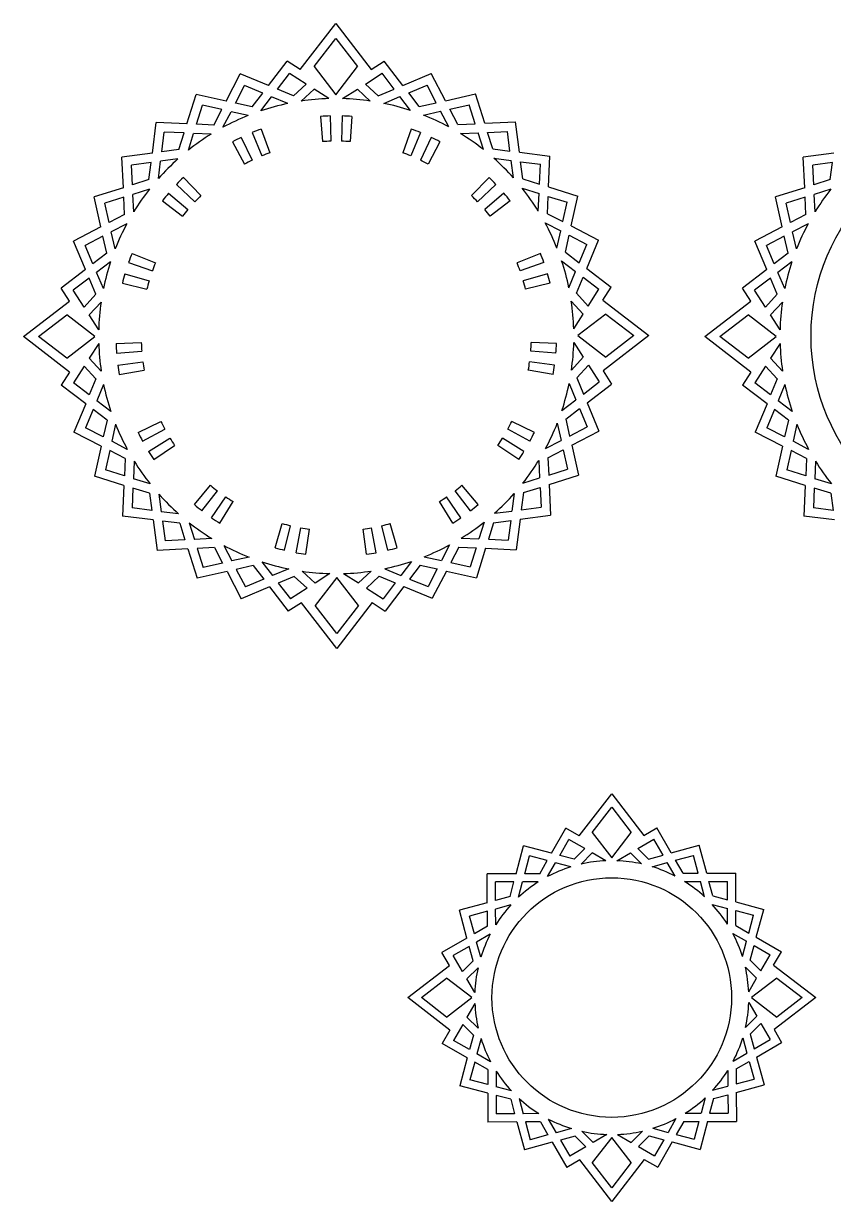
# Model space of a CAD drawing. Extents: x -1001 to -400, y -393 to -130.
# Drawn here: x -1001 to -824.6, y -389.9 to -133.2 of the extents above; entities that cross this region are included whole.
import ezdxf

# ---------------------------------------------------------------- set-up
doc = ezdxf.new("R2010")
doc.units = 0
doc.layers.get('0').update_dxf_attribs({"linetype": 'CONTINUOUS'})

msp = doc.modelspace()

# ---------------------------------------------------------------- linework, layer by layer
for p, q in [((-940.75151, -143.211841), (-933.02988, -133.187622)), ((-933.02988, -133.187622), (-925.330423, -143.183055)), ((-937.742413, -142.582823), (-933.02988, -136.465013)), ((-933.02988, -136.465013), (-928.317346, -142.582823)), ((-947.667542, -146.717792), (-943.611859, -141.390041)), ((-940.75151, -143.211841), (-943.611859, -141.390041)), ((-937.742413, -142.582823), (-933.02988, -148.700633)), ((-933.02988, -148.700633), (-928.317346, -142.582823)), ((-925.330423, -143.183055), (-922.474636, -141.348247)), ((-918.397917, -146.659917), (-922.474636, -141.348247)), ((-956.922833, -150.107182), (-953.853919, -144.15611)), ((-947.667542, -146.717792), (-953.853919, -144.15611)), ((-945.756412, -147.509161), (-943.134708, -144.065157)), ((-939.483971, -146.390368), (-943.134708, -144.065157)), ((-926.582719, -146.364858), (-922.941205, -144.025229)), ((-920.305902, -147.458838), (-922.941205, -144.025229)), ((-918.397917, -146.659917), (-912.221717, -144.073791)), ((-909.129295, -150.01268), (-912.221717, -144.073791)), ((-965.448954, -155.052245), (-963.460057, -148.658671)), ((-956.922833, -150.107182), (-963.460057, -148.658671)), ((-954.903318, -150.554664), (-952.919488, -146.707729)), ((-948.920445, -148.36367), (-952.919488, -146.707729)), ((-951.211095, -151.372784), (-948.920445, -148.36367)), ((-942.262347, -148.955999), (-945.756412, -147.509161)), ((-942.262347, -148.955999), (-939.483971, -146.390368)), ((-940.548972, -150.096113), (-937.739295, -147.501578)), ((-934.513618, -149.556061), (-937.739295, -147.501578)), ((-931.540515, -149.550182), (-928.322987, -147.482959)), ((-925.503072, -150.066363), (-928.322987, -147.482959)), ((-923.79422, -148.919482), (-926.582719, -146.364858)), ((-923.79422, -148.919482), (-920.305902, -147.458838)), ((-917.138515, -148.300828), (-913.146051, -146.629085)), ((-914.835985, -151.300859), (-917.138515, -148.300828)), ((-911.147025, -150.468145), (-913.146051, -146.629085)), ((-909.129295, -150.01268), (-902.597849, -148.538329)), ((-900.583685, -154.923987), (-902.597849, -148.538329)), ((-963.382416, -155.142243), (-962.096738, -151.009263)), ((-957.870898, -151.94562), (-962.096738, -151.009263)), ((-951.211095, -151.372784), (-954.903318, -150.554664)), ((-949.325771, -152.198053), (-947.009316, -149.155039)), ((-943.475887, -150.618177), (-947.009316, -149.155039)), ((-922.574116, -150.576847), (-919.0465, -149.099748)), ((-916.71803, -152.133577), (-919.0465, -149.099748)), ((-914.835985, -151.300859), (-911.147025, -150.468145)), ((-908.173967, -151.847354), (-903.951862, -150.894293)), ((-902.649851, -155.022157), (-903.951862, -150.894293)), ((-959.604221, -155.306785), (-957.870898, -151.94562)), ((-957.604233, -155.792134), (-955.851383, -152.393102)), ((-952.117564, -153.220438), (-955.851383, -152.393102)), ((-936.334463, -153.427978), (-935.943764, -158.914083)), ((-934.222515, -153.324265), (-934.073811, -158.822255)), ((-931.626953, -153.324265), (-931.775657, -158.822255)), ((-929.515005, -153.427978), (-929.905703, -158.914083)), ((-913.922216, -153.144914), (-910.191697, -152.302819)), ((-908.42542, -155.694892), (-910.191697, -152.302819)), ((-906.427367, -155.201638), (-908.173967, -151.847354)), ((-972.986843, -161.402726), (-972.138394, -154.760916)), ((-965.448954, -155.052245), (-972.138394, -154.760916)), ((-959.604221, -155.306785), (-963.382416, -155.142243)), ((-949.28383, -156.180451), (-947.40935, -161.351169)), ((-916.565638, -156.180451), (-918.440118, -161.351169)), ((-906.427367, -155.201638), (-902.649851, -155.022157)), ((-900.583685, -154.923987), (-893.895448, -154.606207)), ((-893.020741, -161.244609), (-893.895448, -154.606207)), ((-970.936072, -161.132506), (-970.387611, -156.83906)), ((-966.063375, -157.027382), (-970.387611, -156.83906)), ((-967.186704, -160.638472), (-966.063375, -157.027382)), ((-965.13282, -160.769153), (-963.996836, -157.117381)), ((-960.176077, -157.283777), (-963.996836, -157.117381)), ((-955.513714, -158.954174), (-952.925393, -163.80707)), ((-953.626537, -158.000421), (-951.254456, -162.962601)), ((-951.255374, -156.944711), (-949.154988, -162.027858)), ((-914.594094, -156.944711), (-916.69448, -162.027858)), ((-912.22293, -158.000421), (-914.595012, -162.962601)), ((-910.335753, -158.954174), (-912.924074, -163.80707)), ((-905.847697, -157.176353), (-902.027625, -156.994849)), ((-900.877209, -160.642099), (-902.027625, -156.994849)), ((-899.961458, -156.896679), (-895.638, -156.691258)), ((-898.823859, -160.503297), (-899.961458, -156.896679)), ((-895.072565, -160.982501), (-895.638, -156.691258)), ((-972.986843, -161.402726), (-979.625244, -162.277432)), ((-967.186704, -160.638472), (-970.936072, -161.132506)), ((-898.823859, -160.503297), (-895.072565, -160.982501)), ((-893.020741, -161.244609), (-886.378932, -162.093057)), ((-824.548292, -161.402726), (-831.186693, -162.277432)), ((-979.307465, -168.965669), (-979.625244, -162.277432)), ((-973.24895, -163.454549), (-977.540194, -164.019984)), ((-977.334773, -168.343442), (-977.540194, -164.019984)), ((-973.728154, -167.205843), (-973.24895, -163.454549)), ((-971.682782, -166.977885), (-971.198179, -163.18433)), ((-967.406571, -162.68473), (-971.198179, -163.18433)), ((-898.595901, -162.54867), (-894.802346, -163.033272)), ((-894.302746, -166.824881), (-894.802346, -163.033272)), ((-892.256488, -167.044748), (-892.750522, -163.29538)), ((-892.750522, -163.29538), (-888.457075, -163.84384)), ((-888.645398, -168.168077), (-888.457075, -163.84384)), ((-886.670261, -168.782498), (-886.378932, -162.093057)), ((-830.868914, -168.965669), (-831.186693, -162.277432)), ((-824.810399, -163.454549), (-829.101643, -164.019984)), ((-828.896222, -168.343442), (-829.101643, -164.019984)), ((-825.289603, -167.205843), (-824.810399, -163.454549)), ((-966.224018, -166.735665), (-962.408475, -170.696932)), ((-899.62545, -166.735665), (-903.440993, -170.696932)), ((-979.307465, -168.965669), (-985.693123, -170.979833)), ((-973.728154, -167.205843), (-977.334773, -168.343442)), ((-973.589352, -169.259193), (-977.236603, -170.409609)), ((-967.71426, -168.235751), (-963.72796, -172.025133)), ((-898.135207, -168.235751), (-902.121507, -172.025133)), ((-892.387169, -169.098631), (-888.735397, -170.234615)), ((-892.256488, -167.044748), (-888.645398, -168.168077)), ((-886.670261, -168.782498), (-880.276687, -170.771395)), ((-830.868914, -168.965669), (-837.254572, -170.979833)), ((-825.289603, -167.205843), (-828.896222, -168.343442)), ((-825.150801, -169.259193), (-828.798052, -170.409609)), ((-984.218771, -177.511279), (-985.693123, -170.979833)), ((-979.209295, -171.031835), (-983.337158, -172.333846)), ((-979.029813, -174.809351), (-979.209295, -171.031835)), ((-977.055099, -174.229681), (-977.236603, -170.409609)), ((-970.787126, -171.80351), (-966.448727, -175.184086)), ((-969.45103, -170.164629), (-965.265725, -173.732994)), ((-896.398437, -170.164629), (-900.583742, -173.732994)), ((-895.062342, -171.80351), (-899.400741, -175.184086)), ((-888.901793, -174.055375), (-888.735397, -170.234615)), ((-886.924801, -174.627231), (-886.760259, -170.849036)), ((-886.760259, -170.849036), (-882.627279, -172.134713)), ((-881.725198, -177.308619), (-880.276687, -170.771395)), ((-835.78022, -177.511279), (-837.254572, -170.979833)), ((-830.770744, -171.031835), (-834.898607, -172.333846)), ((-830.591262, -174.809351), (-830.770744, -171.031835)), ((-828.616548, -174.229681), (-828.798052, -170.409609)), ((-982.384097, -176.555951), (-983.337158, -172.333846)), ((-883.563636, -176.360553), (-882.627279, -172.134713)), ((-833.945546, -176.555951), (-834.898607, -172.333846)), ((-979.029813, -174.809351), (-982.384097, -176.555951)), ((-978.53656, -176.807404), (-981.928632, -178.573681)), ((-887.41015, -176.627219), (-884.011118, -178.380068)), ((-886.924801, -174.627231), (-883.563636, -176.360553)), ((-830.591262, -174.809351), (-833.945546, -176.555951)), ((-830.098008, -176.807404), (-833.490081, -178.573681)), ((-984.218771, -177.511279), (-990.157661, -180.603702)), ((-983.763307, -179.529009), (-987.602367, -181.528035)), ((-982.930593, -183.217969), (-983.763307, -179.529009)), ((-981.086538, -182.3042), (-981.928632, -178.573681)), ((-884.838454, -182.113888), (-884.011118, -178.380068)), ((-882.990799, -183.020357), (-882.17268, -179.328134)), ((-882.17268, -179.328134), (-878.325745, -181.311963)), ((-881.725198, -177.308619), (-875.774126, -180.377532)), ((-835.78022, -177.511279), (-841.719109, -180.603702)), ((-835.324755, -179.529009), (-839.163815, -181.528035)), ((-834.492042, -183.217969), (-835.324755, -179.529009)), ((-832.647986, -182.3042), (-833.490081, -178.573681)), ((-987.571534, -186.779901), (-990.157661, -180.603702)), ((-985.930624, -185.520499), (-987.602367, -181.528035)), ((-879.981686, -185.311006), (-878.325745, -181.311963)), ((-878.335808, -186.56391), (-875.774126, -180.377532)), ((-839.132983, -186.779901), (-841.719109, -180.603702)), ((-837.492073, -185.520499), (-839.163815, -181.528035)), ((-982.930593, -183.217969), (-985.930624, -185.520499)), ((-977.406457, -183.268529), (-972.309593, -185.335405)), ((-888.44301, -183.268529), (-893.539874, -185.335405)), ((-882.990799, -183.020357), (-879.981686, -185.311006)), ((-834.492042, -183.217969), (-837.492073, -185.520499)), ((-987.571534, -186.779901), (-992.883205, -190.85662)), ((-982.097875, -185.100014), (-985.131704, -187.428484)), ((-978.157722, -185.245061), (-972.974775, -187.08546)), ((-887.691746, -185.245061), (-892.874692, -187.08546)), ((-883.816068, -184.90568), (-880.773055, -187.222136)), ((-882.236193, -190.755565), (-880.773055, -187.222136)), ((-878.335808, -186.56391), (-873.008057, -190.619592)), ((-839.132983, -186.779901), (-844.444654, -190.85662)), ((-833.659324, -185.100014), (-836.693152, -187.428484)), ((-986.772614, -188.687887), (-990.206223, -191.323189)), ((-985.31197, -192.176204), (-986.772614, -188.687887)), ((-983.654604, -190.9561), (-985.131704, -187.428484)), ((-979.513786, -189.754218), (-974.175457, -191.077942)), ((-978.959794, -187.713588), (-973.684944, -189.271134)), ((-886.889673, -187.713588), (-892.164524, -189.271134)), ((-886.335682, -189.754218), (-891.674011, -191.077942)), ((-880.574015, -191.969104), (-879.127177, -188.475039)), ((-879.127177, -188.475039), (-875.683173, -191.096743)), ((-838.334063, -188.687887), (-841.767672, -191.323189)), ((-836.873419, -192.176204), (-838.334063, -188.687887)), ((-835.216053, -190.9561), (-836.693152, -187.428484)), ((-991.048396, -193.712407), (-992.883205, -190.85662)), ((-987.866593, -194.964703), (-990.206223, -191.323189)), ((-985.31197, -192.176204), (-987.866593, -194.964703)), ((-880.574015, -191.969104), (-878.008384, -194.747481)), ((-878.008384, -194.747481), (-875.683173, -191.096743)), ((-874.829857, -193.479941), (-873.008057, -190.619592)), ((-842.609845, -193.712407), (-844.444654, -190.85662)), ((-839.428042, -194.964703), (-841.767672, -191.323189)), ((-836.873419, -192.176204), (-839.428042, -194.964703)), ((-1001.04383, -201.411864), (-991.048396, -193.712407)), ((-984.165089, -193.885056), (-986.748492, -196.704971)), ((-881.714129, -193.682479), (-879.119594, -196.492156)), ((-874.829857, -193.479941), (-864.805638, -201.201572)), ((-852.605279, -201.411864), (-842.609845, -193.712407)), ((-835.726538, -193.885056), (-838.309941, -196.704971)), ((-997.766439, -201.411864), (-991.648629, -196.69933)), ((-985.530819, -201.411864), (-991.648629, -196.69933)), ((-984.681269, -199.922499), (-986.748492, -196.704971)), ((-881.174077, -199.717833), (-879.119594, -196.492156)), ((-874.200838, -196.489038), (-880.318648, -201.201572)), ((-874.200838, -196.489038), (-868.083028, -201.201572)), ((-849.327888, -201.411864), (-843.210078, -196.69933)), ((-837.092268, -201.411864), (-843.210078, -196.69933)), ((-836.242718, -199.922499), (-838.309941, -196.704971)), ((-991.019611, -209.133495), (-1001.04383, -201.411864)), ((-991.648629, -206.124397), (-997.766439, -201.411864)), ((-991.648629, -206.124397), (-985.530819, -201.411864)), ((-980.897603, -202.920359), (-975.400712, -202.735463)), ((-884.951865, -202.920359), (-890.448756, -202.735463)), ((-881.168198, -202.690937), (-879.100975, -205.908465)), ((-880.318648, -201.201572), (-874.200838, -205.914105)), ((-864.805638, -201.201572), (-874.801071, -208.901029)), ((-868.083028, -201.201572), (-874.200838, -205.914105)), ((-842.58106, -209.133495), (-852.605279, -201.411864)), ((-843.210078, -206.124397), (-849.327888, -201.411864)), ((-843.210078, -206.124397), (-837.092268, -201.411864)), ((-984.675391, -202.895602), (-986.729874, -206.121279)), ((-980.779989, -205.031578), (-975.296574, -204.604771)), ((-885.069479, -205.031578), (-890.552894, -204.604771)), ((-836.236839, -202.895602), (-838.291322, -206.121279)), ((-987.841084, -207.865955), (-990.166294, -211.516692)), ((-985.275453, -210.644331), (-987.841084, -207.865955)), ((-984.135338, -208.930957), (-986.729874, -206.121279)), ((-980.508678, -207.612921), (-975.056351, -206.890336)), ((-885.340789, -207.612921), (-890.793116, -206.890336)), ((-881.684379, -208.728379), (-879.100975, -205.908465)), ((-880.537498, -210.437232), (-877.982874, -207.648732)), ((-877.982874, -207.648732), (-875.643245, -211.290247)), ((-839.402533, -207.865955), (-841.727743, -211.516692)), ((-836.836901, -210.644331), (-839.402533, -207.865955)), ((-835.696787, -208.930957), (-838.291322, -206.121279)), ((-991.019611, -209.133495), (-992.84141, -211.993843)), ((-980.184775, -209.702459), (-974.769562, -208.740447)), ((-885.664692, -209.702459), (-891.079905, -208.740447)), ((-880.537498, -210.437232), (-879.076854, -213.925549)), ((-874.801071, -208.901029), (-872.966263, -211.756815)), ((-842.58106, -209.133495), (-844.402859, -211.993843)), ((-987.513659, -216.049526), (-992.84141, -211.993843)), ((-986.72229, -214.138396), (-990.166294, -211.516692)), ((-985.275453, -210.644331), (-986.72229, -214.138396)), ((-983.613275, -211.857871), (-985.076413, -215.3913)), ((-882.194863, -211.657335), (-880.717764, -215.184951)), ((-879.076854, -213.925549), (-875.643245, -211.290247)), ((-878.277933, -215.833534), (-872.966263, -211.756815)), ((-839.075108, -216.049526), (-844.402859, -211.993843)), ((-838.283739, -214.138396), (-841.727743, -211.516692)), ((-836.836901, -210.644331), (-838.283739, -214.138396)), ((-835.174724, -211.857871), (-836.637862, -215.3913)), ((-982.033399, -217.707755), (-985.076413, -215.3913)), ((-883.751593, -217.513422), (-880.717764, -215.184951)), ((-833.594848, -217.707755), (-836.637862, -215.3913)), ((-987.513659, -216.049526), (-990.075342, -222.235903)), ((-985.867782, -217.302429), (-987.523723, -221.301473)), ((-982.858668, -219.593079), (-985.867782, -217.302429)), ((-882.918875, -219.395467), (-879.918844, -217.092937)), ((-879.918844, -217.092937), (-878.247101, -221.085401)), ((-878.277933, -215.833534), (-875.691807, -222.009734)), ((-839.075108, -216.049526), (-841.636791, -222.235903)), ((-837.42923, -217.302429), (-839.085172, -221.301473)), ((-834.420117, -219.593079), (-837.42923, -217.302429)), ((-982.858668, -219.593079), (-983.676787, -223.285302)), ((-981.011014, -220.499548), (-981.838349, -224.233368)), ((-976.093803, -222.293176), (-971.147347, -219.888478)), ((-889.755664, -222.293176), (-894.70212, -219.888478)), ((-884.76293, -220.309236), (-883.920835, -224.039755)), ((-882.918875, -219.395467), (-882.086161, -223.084427)), ((-834.420117, -219.593079), (-835.238236, -223.285302)), ((-832.572462, -220.499548), (-833.399798, -224.233368)), ((-984.124269, -225.304817), (-990.075342, -222.235903)), ((-983.676787, -223.285302), (-987.523723, -221.301473)), ((-975.127647, -224.174033), (-970.291897, -221.55382)), ((-890.72182, -224.174033), (-895.557571, -221.55382)), ((-882.086161, -223.084427), (-878.247101, -221.085401)), ((-881.630696, -225.102157), (-875.691807, -222.009734)), ((-835.685718, -225.304817), (-841.636791, -222.235903)), ((-835.238236, -223.285302), (-839.085172, -221.301473)), ((-984.124269, -225.304817), (-985.572781, -231.842041)), ((-978.439318, -225.986217), (-981.838349, -224.233368)), ((-973.829866, -226.421855), (-969.14282, -223.544079)), ((-972.684075, -228.199), (-968.128317, -225.117592)), ((-893.165393, -228.199), (-897.721151, -225.117592)), ((-892.019601, -226.421855), (-896.706648, -223.544079)), ((-887.312908, -225.806032), (-883.920835, -224.039755)), ((-881.630696, -225.102157), (-880.156345, -231.633602)), ((-835.685718, -225.304817), (-837.134229, -231.842041)), ((-830.000767, -225.986217), (-833.399798, -224.233368)), ((-982.285832, -226.252882), (-983.222189, -230.478722)), ((-978.924666, -227.986205), (-982.285832, -226.252882)), ((-978.924666, -227.986205), (-979.089208, -231.7644)), ((-888.794369, -228.383754), (-888.612865, -232.203827)), ((-886.819654, -227.804084), (-883.46537, -226.057485)), ((-886.819654, -227.804084), (-886.640173, -231.5816)), ((-883.46537, -226.057485), (-882.512309, -230.279589)), ((-833.84728, -226.252882), (-834.783638, -230.478722)), ((-830.486115, -227.986205), (-833.84728, -226.252882)), ((-830.486115, -227.986205), (-830.650657, -231.7644)), ((-979.089208, -231.7644), (-983.222189, -230.478722)), ((-976.947675, -228.558061), (-977.114071, -232.37882)), ((-886.640173, -231.5816), (-882.512309, -230.279589)), ((-830.650657, -231.7644), (-834.783638, -230.478722)), ((-828.509124, -228.558061), (-828.67552, -232.37882)), ((-979.179207, -233.830938), (-985.572781, -231.842041)), ((-973.462299, -233.514805), (-977.114071, -232.37882)), ((-892.260115, -233.354243), (-888.612865, -232.203827)), ((-886.542002, -233.647767), (-880.156345, -231.633602)), ((-830.740656, -233.830938), (-837.134229, -231.842041)), ((-825.023748, -233.514805), (-828.67552, -232.37882)), ((-979.179207, -233.830938), (-979.470535, -240.520378)), ((-977.20407, -234.445359), (-977.392392, -238.769595)), ((-973.592979, -235.568688), (-977.20407, -234.445359)), ((-973.592979, -235.568688), (-973.098945, -239.318056)), ((-971.546722, -235.788555), (-971.047121, -239.580163)), ((-963.82568, -238.037244), (-960.284946, -233.828538)), ((-962.178039, -239.362521), (-958.826097, -235.00196)), ((-903.671429, -239.362521), (-907.02337, -235.00196)), ((-902.023788, -238.037244), (-905.564521, -233.828538)), ((-894.166686, -235.635551), (-894.651288, -239.429106)), ((-892.121313, -235.407593), (-892.600517, -239.158886)), ((-892.121313, -235.407593), (-888.514695, -234.269993)), ((-888.514695, -234.269993), (-888.309274, -238.593452)), ((-886.542002, -233.647767), (-886.224223, -240.336003)), ((-830.740656, -233.830938), (-831.031984, -240.520378)), ((-828.765518, -234.445359), (-828.953841, -238.769595)), ((-825.154428, -235.568688), (-828.765518, -234.445359)), ((-825.154428, -235.568688), (-824.660394, -239.318056)), ((-960.078185, -240.888154), (-956.966852, -236.352781)), ((-958.308623, -242.04562), (-955.400052, -237.377621)), ((-907.540845, -242.04562), (-910.449416, -237.377621)), ((-905.771283, -240.888154), (-908.882615, -236.352781)), ((-892.600517, -239.158886), (-888.309274, -238.593452)), ((-972.828726, -241.368827), (-979.470535, -240.520378)), ((-973.098945, -239.318056), (-977.392392, -238.769595)), ((-967.253567, -240.064766), (-971.047121, -239.580163)), ((-898.442896, -239.928706), (-894.651288, -239.429106)), ((-892.862625, -241.21071), (-893.711073, -247.852519)), ((-892.862625, -241.21071), (-886.224223, -240.336003)), ((-824.390175, -241.368827), (-831.031984, -240.520378)), ((-824.660394, -239.318056), (-828.953841, -238.769595)), ((-972.828726, -241.368827), (-971.954019, -248.007228)), ((-967.025609, -242.110138), (-970.776902, -241.630934)), ((-970.776902, -241.630934), (-970.211468, -245.922178)), ((-967.025609, -242.110138), (-965.888009, -245.716757)), ((-964.972259, -241.971336), (-963.821843, -245.618587)), ((-946.214502, -247.43027), (-944.691716, -242.14528)), ((-944.170268, -247.970815), (-942.881717, -242.623887)), ((-941.631425, -248.510463), (-940.633784, -243.1017)), ((-939.544066, -248.848115), (-938.7856, -243.400663)), ((-926.305402, -248.848115), (-927.063867, -243.400663)), ((-924.218042, -248.510463), (-925.215684, -243.1017)), ((-921.6792, -247.970815), (-922.96775, -242.623887)), ((-919.634966, -247.43027), (-921.157752, -242.14528)), ((-900.716647, -241.844283), (-901.852631, -245.496055)), ((-898.662764, -241.974964), (-899.786093, -245.586054)), ((-898.662764, -241.974964), (-894.913396, -241.480929)), ((-894.913396, -241.480929), (-895.461856, -245.774376)), ((-965.888009, -245.716757), (-970.211468, -245.922178)), ((-960.00177, -245.437083), (-963.821843, -245.618587)), ((-905.673391, -245.329659), (-901.852631, -245.496055)), ((-899.786093, -245.586054), (-895.461856, -245.774376)), ((-965.265782, -247.689449), (-971.954019, -248.007228)), ((-965.265782, -247.689449), (-963.251618, -254.075107)), ((-959.4221, -247.411797), (-963.199616, -247.591279)), ((-963.199616, -247.591279), (-961.897605, -251.719142)), ((-959.4221, -247.411797), (-957.675501, -250.766081)), ((-957.424048, -246.918544), (-955.657771, -250.310617)), ((-908.245235, -246.821302), (-909.998084, -250.220334)), ((-906.245247, -247.30665), (-907.978569, -250.667816)), ((-906.245247, -247.30665), (-902.467052, -247.471192)), ((-902.467052, -247.471192), (-903.752729, -251.604173)), ((-900.400514, -247.561191), (-902.389411, -253.954765)), ((-900.400514, -247.561191), (-893.711073, -247.852519)), ((-957.675501, -250.766081), (-961.897605, -251.719142)), ((-951.927252, -249.468522), (-955.657771, -250.310617)), ((-951.013483, -251.312577), (-954.702443, -252.145291)), ((-951.013483, -251.312577), (-948.710952, -254.312608)), ((-949.131438, -250.479859), (-946.802967, -253.513688)), ((-916.523696, -250.415383), (-918.840152, -253.458397)), ((-914.638373, -251.240652), (-916.929022, -254.249766)), ((-914.638373, -251.240652), (-910.946149, -252.058771)), ((-913.731904, -249.392998), (-909.998084, -250.220334)), ((-907.978569, -250.667816), (-903.752729, -251.604173)), ((-956.720172, -252.600755), (-963.251618, -254.075107)), ((-956.720172, -252.600755), (-953.62775, -258.539645)), ((-954.702443, -252.145291), (-952.703417, -255.984351)), ((-943.275351, -252.036588), (-946.802967, -253.513688)), ((-942.055248, -253.693954), (-945.543565, -255.154598)), ((-942.055248, -253.693954), (-939.266748, -256.248577)), ((-940.346395, -252.547073), (-937.526481, -255.130476)), ((-932.819588, -253.912803), (-937.532121, -260.030613)), ((-934.308953, -253.063253), (-937.526481, -255.130476)), ((-928.107054, -260.030613), (-932.819588, -253.912803)), ((-931.335849, -253.057375), (-928.110172, -255.111858)), ((-925.300495, -252.517322), (-928.110172, -255.111858)), ((-923.58712, -253.657437), (-926.365497, -256.223068)), ((-923.58712, -253.657437), (-920.093055, -255.104275)), ((-922.373581, -251.995259), (-918.840152, -253.458397)), ((-910.946149, -252.058771), (-912.929979, -255.905707)), ((-908.926635, -252.506253), (-911.995548, -258.457326)), ((-908.926635, -252.506253), (-902.389411, -253.954765)), ((-947.45155, -255.953518), (-953.62775, -258.539645)), ((-948.710952, -254.312608), (-952.703417, -255.984351)), ((-947.45155, -255.953518), (-943.374831, -261.265189)), ((-945.543565, -255.154598), (-942.908263, -258.588207)), ((-939.266748, -256.248577), (-942.908263, -258.588207)), ((-926.365497, -256.223068), (-922.714759, -258.548278)), ((-920.093055, -255.104275), (-922.714759, -258.548278)), ((-918.181926, -255.895643), (-922.237608, -261.223395)), ((-918.181926, -255.895643), (-911.995548, -258.457326)), ((-916.929022, -254.249766), (-912.929979, -255.905707)), ((-940.519045, -259.430381), (-943.374831, -261.265189)), ((-932.819588, -269.425814), (-940.519045, -259.430381)), ((-932.819588, -266.148423), (-937.532121, -260.030613)), ((-925.097957, -259.401595), (-932.819588, -269.425814)), ((-928.107054, -260.030613), (-932.819588, -266.148423)), ((-925.097957, -259.401595), (-922.237608, -261.223395)), ((-879.966594, -310.221901), (-872.899066, -301.046839)), ((-872.899066, -301.046839), (-865.910105, -310.119907)), ((-877.140347, -309.502519), (-872.899066, -303.99649)), ((-872.899066, -303.99649), (-868.657786, -309.502519)), ((-886.033077, -314.005201), (-882.904854, -308.5289)), ((-879.966594, -310.221901), (-882.904854, -308.5289)), ((-877.140347, -309.502519), (-872.899066, -315.008548)), ((-872.899066, -315.008548), (-868.657786, -309.502519)), ((-865.910105, -310.119907), (-863.090549, -308.474685)), ((-859.932407, -313.933785), (-863.090549, -308.474685)), ((-893.730647, -318.477523), (-892.126387, -312.378178)), ((-886.033077, -314.005201), (-892.126387, -312.378178)), ((-884.234445, -314.485468), (-882.238037, -310.990534)), ((-878.750583, -312.999977), (-882.238037, -310.990534)), ((-881.06184, -315.33261), (-878.750583, -312.999977)), ((-867.220293, -312.968428), (-863.743885, -310.939931)), ((-864.896308, -315.288378), (-867.220293, -312.968428)), ((-861.728383, -314.423887), (-863.743885, -310.939931)), ((-859.932407, -313.933785), (-853.848089, -312.273443)), ((-852.210478, -318.363916), (-853.848089, -312.273443)), ((-891.869001, -318.475905), (-890.845174, -314.583349)), ((-886.95647, -315.621703), (-890.845174, -314.583349)), ((-888.585243, -318.473051), (-886.95647, -315.621703)), ((-881.06184, -315.33261), (-884.234445, -314.485468)), ((-879.560134, -316.374398), (-877.137541, -313.929399)), ((-874.155236, -315.64778), (-877.137541, -313.929399)), ((-871.801083, -315.641338), (-868.828225, -313.906663)), ((-866.39229, -316.338369), (-868.828225, -313.906663)), ((-864.896308, -315.288378), (-861.728383, -314.423887)), ((-859.000182, -315.545209), (-855.117217, -314.485591)), ((-857.355832, -318.3876), (-859.000182, -315.545209)), ((-854.072105, -318.372485), (-855.117217, -314.485591)), ((-886.865071, -319.09067), (-885.157838, -316.10197)), ((-881.832403, -316.98992), (-885.157838, -316.10197)), ((-864.116686, -316.941446), (-860.796159, -316.035311)), ((-859.072597, -319.014625), (-860.796159, -316.035311)), ((-893.730647, -318.477523), (-900.037438, -318.483004)), ((-900.008408, -324.789731), (-900.037438, -318.483004)), ((-894.204195, -320.277935), (-898.22914, -320.281433)), ((-898.210614, -324.306339), (-898.22914, -320.281433)), ((-895.039486, -323.453683), (-894.204195, -320.277935)), ((-893.218076, -323.605045), (-892.342548, -320.276317)), ((-888.900606, -320.273326), (-892.342548, -320.276317)), ((-888.585243, -318.473051), (-891.869001, -318.475905)), ((-857.355832, -318.3876), (-854.072105, -318.372485)), ((-857.03062, -320.186122), (-853.588713, -320.170279)), ((-852.694984, -323.494165), (-853.588713, -320.170279)), ((-852.210478, -318.363916), (-845.90375, -318.334886)), ((-851.727085, -320.16171), (-847.702179, -320.143183)), ((-850.87443, -323.332837), (-851.727085, -320.16171)), ((-847.698681, -324.168128), (-847.702179, -320.143183)), ((-845.898269, -324.641676), (-845.90375, -318.334886)), ((-895.039486, -323.453683), (-898.210614, -324.306339)), ((-850.87443, -323.332837), (-847.698681, -324.168128)), ((-900.008408, -324.789731), (-906.098881, -326.427343)), ((-894.878158, -325.274237), (-898.202044, -326.167967)), ((-851.025791, -325.154247), (-847.697063, -326.029775)), ((-847.694072, -329.471717), (-847.697063, -326.029775)), ((-845.898269, -324.641676), (-839.798924, -326.245936)), ((-904.438538, -332.511661), (-906.098881, -326.427343)), ((-899.999838, -326.651359), (-903.886732, -327.69647)), ((-902.827114, -331.579436), (-903.886732, -327.69647)), ((-899.984723, -329.935086), (-899.999838, -326.651359)), ((-898.186201, -329.609874), (-898.202044, -326.167967)), ((-845.896651, -326.503323), (-842.004095, -327.52715)), ((-845.893797, -329.78708), (-845.896651, -326.503323)), ((-843.042449, -331.415854), (-842.004095, -327.52715)), ((-841.425947, -332.339246), (-839.798924, -326.245936)), ((-899.984723, -329.935086), (-902.827114, -331.579436)), ((-845.893797, -329.78708), (-843.042449, -331.415854)), ((-904.438538, -332.511661), (-909.897639, -335.669803)), ((-899.357699, -331.651851), (-902.337012, -333.375413)), ((-901.430877, -336.695939), (-902.337012, -333.375413)), ((-846.511417, -331.507252), (-843.522716, -333.214485)), ((-844.410667, -336.53992), (-843.522716, -333.214485)), ((-841.425947, -332.339246), (-835.949646, -335.467469)), ((-908.252416, -338.489359), (-909.897639, -335.669803)), ((-903.948437, -334.307637), (-907.432393, -336.323139)), ((-903.083945, -337.475562), (-903.948437, -334.307637)), ((-842.753357, -337.310483), (-841.906214, -334.137878)), ((-841.906214, -334.137878), (-838.41128, -336.134286)), ((-840.420723, -339.62174), (-838.41128, -336.134286)), ((-837.642648, -338.405729), (-835.949646, -335.467469)), ((-917.325485, -345.47832), (-908.252416, -338.489359)), ((-905.403895, -339.799547), (-907.432393, -336.323139)), ((-903.083945, -337.475562), (-905.403895, -339.799547)), ((-843.795144, -338.812189), (-841.350145, -341.234783)), ((-842.753357, -337.310483), (-840.420723, -339.62174)), ((-837.642648, -338.405729), (-828.467585, -345.473257)), ((-914.375833, -345.47832), (-908.869804, -341.23704)), ((-903.363775, -345.47832), (-908.869804, -341.23704)), ((-902.033954, -338.971544), (-904.46566, -341.407479)), ((-902.730985, -344.380337), (-904.46566, -341.407479)), ((-843.068526, -344.217087), (-841.350145, -341.234783)), ((-836.923266, -341.231976), (-842.429295, -345.473257)), ((-836.923266, -341.231976), (-831.417237, -345.473257)), ((-908.150422, -352.545848), (-917.325485, -345.47832)), ((-908.869804, -349.719601), (-914.375833, -345.47832)), ((-908.869804, -349.719601), (-903.363775, -345.47832)), ((-842.429295, -345.473257), (-836.923266, -349.714537)), ((-828.467585, -345.473257), (-837.540653, -352.462218)), ((-831.417237, -345.473257), (-836.923266, -349.714537)), ((-902.724543, -346.73449), (-904.442924, -349.716794)), ((-843.062084, -346.57124), (-841.32741, -349.544098)), ((-905.372346, -351.329837), (-907.38179, -354.817291)), ((-903.039713, -353.641094), (-905.372346, -351.329837)), ((-901.997925, -352.139388), (-904.442924, -349.716794)), ((-843.759115, -351.980033), (-841.32741, -349.544098)), ((-842.709124, -353.476015), (-840.389175, -351.15203)), ((-840.389175, -351.15203), (-838.360677, -354.628438)), ((-908.150422, -352.545848), (-909.843424, -355.484108)), ((-903.039713, -353.641094), (-903.886855, -356.813699)), ((-844.362192, -354.255638), (-843.456057, -357.576164)), ((-842.709124, -353.476015), (-841.844633, -356.64394)), ((-837.540653, -352.462218), (-835.895431, -355.281774)), ((-904.367122, -358.612331), (-909.843424, -355.484108)), ((-903.886855, -356.813699), (-907.38179, -354.817291)), ((-901.382403, -354.411657), (-902.270354, -357.737092)), ((-841.844633, -356.64394), (-838.360677, -354.628438)), ((-841.354531, -358.439916), (-835.895431, -355.281774)), ((-904.367122, -358.612331), (-905.994145, -364.705641)), ((-899.281653, -359.444325), (-902.270354, -357.737092)), ((-846.435371, -359.299726), (-843.456057, -357.576164)), ((-845.808346, -361.016491), (-842.965955, -359.372141)), ((-842.965955, -359.372141), (-841.906338, -363.255107)), ((-841.354531, -358.439916), (-839.694189, -364.524234)), ((-902.750621, -359.535723), (-903.788974, -363.424427)), ((-899.899272, -361.164497), (-902.750621, -359.535723)), ((-899.899272, -361.164497), (-899.896418, -364.448254)), ((-898.098997, -361.47986), (-898.096006, -364.921802)), ((-847.606868, -361.341703), (-847.591025, -364.78361)), ((-845.808346, -361.016491), (-845.793231, -364.300218)), ((-899.896418, -364.448254), (-903.788974, -363.424427)), ((-845.793231, -364.300218), (-841.906338, -363.255107)), ((-845.784662, -366.161846), (-839.694189, -364.524234)), ((-899.894801, -366.309901), (-905.994145, -364.705641)), ((-899.894801, -366.309901), (-899.88932, -372.616691)), ((-894.767278, -365.79733), (-898.096006, -364.921802)), ((-894.91864, -367.61874), (-898.094388, -366.783449)), ((-898.094388, -366.783449), (-898.09089, -370.808394)), ((-850.914911, -365.67734), (-847.591025, -364.78361)), ((-850.753584, -367.497894), (-847.582456, -366.645238)), ((-847.582456, -366.645238), (-847.563929, -370.670144)), ((-845.784662, -366.161846), (-845.755632, -372.468573)), ((-894.91864, -367.61874), (-894.065984, -370.789867)), ((-893.098086, -367.457412), (-892.204356, -370.781298)), ((-852.574993, -367.346532), (-853.450521, -370.67526)), ((-850.753584, -367.497894), (-851.588874, -370.673642)), ((-894.065984, -370.789867), (-898.09089, -370.808394)), ((-888.762449, -370.765455), (-892.204356, -370.781298)), ((-886.720472, -371.936952), (-884.99691, -374.916266)), ((-858.927998, -371.860907), (-860.635231, -374.849607)), ((-856.892463, -370.678251), (-853.450521, -370.67526)), ((-851.588874, -370.673642), (-847.563929, -370.670144)), ((-893.582592, -372.587661), (-899.88932, -372.616691)), ((-893.582592, -372.587661), (-891.94498, -378.678134)), ((-888.437237, -372.563977), (-891.720964, -372.579092)), ((-891.720964, -372.579092), (-890.675853, -376.465986)), ((-888.437237, -372.563977), (-886.792887, -375.406368)), ((-881.676384, -374.010131), (-884.99691, -374.916266)), ((-879.400779, -374.613208), (-876.964844, -377.044914)), ((-866.232936, -374.577179), (-868.655529, -377.022178)), ((-863.960666, -373.961657), (-860.635231, -374.849607)), ((-857.207826, -372.478526), (-858.8366, -375.329874)), ((-857.207826, -372.478526), (-853.924069, -372.475672)), ((-853.924069, -372.475672), (-854.947896, -376.368228)), ((-852.062422, -372.474054), (-853.666682, -378.573399)), ((-852.062422, -372.474054), (-845.755632, -372.468573)), ((-885.860662, -377.017792), (-891.94498, -378.678134)), ((-886.792887, -375.406368), (-890.675853, -376.465986)), ((-885.860662, -377.017792), (-882.702521, -382.476892)), ((-880.896762, -375.663199), (-884.064686, -376.52769)), ((-884.064686, -376.52769), (-882.049184, -380.011646)), ((-880.896762, -375.663199), (-878.572776, -377.983149)), ((-872.894003, -375.943029), (-877.135283, -381.449058)), ((-873.991986, -375.310239), (-876.964844, -377.044914)), ((-868.652723, -381.449058), (-872.894003, -375.943029)), ((-871.637834, -375.303797), (-868.655529, -377.022178)), ((-864.731229, -375.618967), (-867.042486, -377.9516)), ((-864.731229, -375.618967), (-861.558624, -376.466109)), ((-861.558624, -376.466109), (-863.555032, -379.961043)), ((-859.759993, -376.946376), (-862.888216, -382.422677)), ((-859.759993, -376.946376), (-853.666682, -378.573399)), ((-858.8366, -375.329874), (-854.947896, -376.368228)), ((-878.572776, -377.983149), (-882.049184, -380.011646)), ((-867.042486, -377.9516), (-863.555032, -379.961043)), ((-879.882964, -380.83167), (-882.702521, -382.476892)), ((-872.894003, -389.904738), (-879.882964, -380.83167)), ((-872.894003, -386.955087), (-877.135283, -381.449058)), ((-865.826475, -380.729675), (-872.894003, -389.904738)), ((-868.652723, -381.449058), (-872.894003, -386.955087)), ((-865.826475, -380.729675), (-862.888216, -382.422677))]:
    msp.add_line(p, q)
for centre, radius in [((-784.486183, -201.306718), 45), ((-872.896535, -345.475788), 26.1)]:
    msp.add_circle(centre, radius)
for centre, radius, start, end in [((-932.924734, -201.306718), 51.775043, 101.758582, 108.468), ((-932.924734, -201.306718), 51.775043, 91.758582, 98.468), ((-932.924734, -201.306718), 51.775043, 81.758582, 88.468), ((-932.924734, -201.306718), 51.775043, 71.758582, 78.468), ((-932.924734, -201.306718), 51.775043, 111.758582, 118.468), ((-932.924734, -201.306718), 48, 91.549301, 94.073495), ((-932.924734, -201.306718), 48, 85.926505, 88.450699), ((-932.924734, -201.306718), 51.775043, 61.758582, 68.468), ((-932.924734, -201.306718), 48, 109.926505, 112.450699), ((-932.924734, -201.306718), 48, 67.549301, 70.073495), ((-932.924734, -201.306718), 51.775043, 121.758582, 128.468), ((-932.924734, -201.306718), 48, 115.549301, 118.073495), ((-932.924734, -201.306718), 42.5, 91.549301, 94.073495), ((-932.924734, -201.306718), 42.5, 85.926505, 88.450699), ((-932.924734, -201.306718), 48, 61.926505, 64.450699), ((-932.924734, -201.306718), 51.775043, 51.758582, 58.468), ((-932.924734, -201.306718), 42.5, 109.926505, 112.450699), ((-932.924734, -201.306718), 42.5, 67.549301, 70.073495), ((-932.924734, -201.306718), 51.775043, 131.758582, 138.468), ((-932.924734, -201.306718), 42.5, 115.549301, 118.073495), ((-932.924734, -201.306718), 42.5, 61.926505, 64.450699), ((-932.924734, -201.306718), 51.775043, 41.758582, 48.468), ((-932.924734, -201.306718), 48, 133.926505, 136.450699), ((-932.924734, -201.306718), 48, 43.549301, 46.073495), ((-932.924734, -201.306718), 51.775043, 141.758582, 148.468), ((-932.924734, -201.306718), 51.775043, 31.758582, 38.468), ((-784.486183, -201.306718), 51.775043, 141.758582, 148.468), ((-932.924734, -201.306718), 48, 139.549301, 142.073495), ((-932.924734, -201.306718), 42.5, 133.926505, 136.450699), ((-932.924734, -201.306718), 42.5, 43.549301, 46.073495), ((-932.924734, -201.306718), 48, 37.926505, 40.450699), ((-932.924734, -201.306718), 42.5, 139.549301, 142.073495), ((-932.924734, -201.306718), 42.5, 37.926505, 40.450699), ((-932.924734, -201.306718), 51.775043, 151.758582, 158.468), ((-932.924734, -201.306718), 51.775043, 21.758582, 28.468), ((-784.486183, -201.306718), 51.775043, 151.758582, 158.468), ((-932.924734, -201.306718), 48, 157.926505, 160.450699), ((-932.924734, -201.306718), 48, 19.549301, 22.073495), ((-932.924734, -201.306718), 51.775043, 161.758582, 168.468), ((-932.924734, -201.306718), 42.5, 157.926505, 160.450699), ((-932.924734, -201.306718), 42.5, 19.549301, 22.073495), ((-932.924734, -201.306718), 51.775043, 11.758582, 18.468), ((-784.486183, -201.306718), 51.775043, 161.758582, 168.468), ((-932.924734, -201.306718), 48, 163.549301, 166.073495), ((-932.924734, -201.306718), 42.5, 163.549301, 166.073495), ((-932.924734, -201.306718), 42.5, 13.926505, 16.450699), ((-932.924734, -201.306718), 48, 13.926505, 16.450699), ((-932.924734, -201.306718), 51.775043, 171.758582, 178.468), ((-932.924734, -201.306718), 51.775043, 1.758582, 8.468), ((-784.486183, -201.306718), 51.775043, 171.758582, 178.468), ((-932.924734, -201.306718), 42.5, 181.926505, 184.450699), ((-932.924734, -201.306718), 42.5, 355.549301, 358.073495), ((-932.924734, -201.306718), 51.775043, 351.758582, 358.468), ((-932.924734, -201.306718), 51.775043, 181.758582, 188.468), ((-932.924734, -201.306718), 48, 181.926505, 184.450699), ((-932.924734, -201.306718), 48, 355.549301, 358.073495), ((-784.486183, -201.306718), 51.775043, 181.758582, 188.468), ((-932.924734, -201.306718), 48, 187.549301, 190.073495), ((-932.924734, -201.306718), 42.5, 187.549301, 190.073495), ((-932.924734, -201.306718), 42.5, 349.926505, 352.450699), ((-932.924734, -201.306718), 48, 349.926505, 352.450699), ((-932.924734, -201.306718), 51.775043, 191.758582, 198.468), ((-932.924734, -201.306718), 51.775043, 341.758582, 348.468), ((-784.486183, -201.306718), 51.775043, 191.758582, 198.468), ((-932.924734, -201.306718), 51.775043, 201.758582, 208.468), ((-932.924734, -201.306718), 42.5, 205.926505, 208.450699), ((-932.924734, -201.306718), 42.5, 331.549301, 334.073495), ((-932.924734, -201.306718), 51.775043, 331.758582, 338.468), ((-784.486183, -201.306718), 51.775043, 201.758582, 208.468), ((-932.924734, -201.306718), 48, 205.926505, 208.450699), ((-932.924734, -201.306718), 48, 331.549301, 334.073495), ((-932.924734, -201.306718), 42.5, 211.549301, 214.073495), ((-932.924734, -201.306718), 42.5, 325.926505, 328.450699), ((-932.924734, -201.306718), 48, 211.549301, 214.073495), ((-932.924734, -201.306718), 48, 325.926505, 328.450699), ((-932.924734, -201.306718), 51.775043, 321.758582, 328.468), ((-932.924734, -201.306718), 51.775043, 211.758582, 218.468), ((-784.486183, -201.306718), 51.775043, 211.758582, 218.468), ((-932.924734, -201.306718), 51.775043, 221.758582, 228.468), ((-932.924734, -201.306718), 42.5, 229.926505, 232.450699), ((-932.924734, -201.306718), 42.5, 307.549301, 310.073495), ((-932.924734, -201.306718), 51.775043, 311.758582, 318.468), ((-932.924734, -201.306718), 48, 229.926505, 232.450699), ((-932.924734, -201.306718), 42.5, 235.549301, 238.073495), ((-932.924734, -201.306718), 42.5, 301.926505, 304.450699), ((-932.924734, -201.306718), 48, 307.549301, 310.073495), ((-932.924734, -201.306718), 48, 235.549301, 238.073495), ((-932.924734, -201.306718), 48, 301.926505, 304.450699), ((-932.924734, -201.306718), 51.775043, 231.758582, 238.468), ((-932.924734, -201.306718), 42.5, 253.926505, 256.450699), ((-932.924734, -201.306718), 42.5, 259.549301, 262.073495), ((-932.924734, -201.306718), 42.5, 277.926505, 280.450699), ((-932.924734, -201.306718), 42.5, 283.549301, 286.073495), ((-932.924734, -201.306718), 51.775043, 301.758582, 308.468), ((-932.924734, -201.306718), 51.775043, 241.758582, 248.468), ((-932.924734, -201.306718), 48, 253.926505, 256.450699), ((-932.924734, -201.306718), 48, 259.549301, 262.073495), ((-932.924734, -201.306718), 48, 277.926505, 280.450699), ((-932.924734, -201.306718), 48, 283.549301, 286.073495), ((-932.924734, -201.306718), 51.775043, 291.758582, 298.468), ((-932.924734, -201.306718), 51.775043, 251.758582, 258.468), ((-932.924734, -201.306718), 51.775043, 281.758582, 288.468), ((-932.924734, -201.306718), 51.775043, 261.758582, 268.468), ((-932.924734, -201.306718), 51.775043, 271.758582, 278.468), ((-872.896535, -345.475788), 29.854555, 92.416372, 102.897177), ((-872.896535, -345.475788), 29.854555, 77.416372, 87.897177), ((-872.896535, -345.475788), 29.854555, 107.416372, 117.897177), ((-872.896535, -345.475788), 29.854555, 62.416372, 72.897177), ((-872.896535, -345.475788), 29.854555, 122.416372, 132.897177), ((-872.896535, -345.475788), 29.854555, 47.416372, 57.897177), ((-872.896535, -345.475788), 29.854555, 137.416372, 147.897177), ((-872.896535, -345.475788), 29.854555, 32.416372, 42.897177), ((-872.896535, -345.475788), 29.854555, 152.416372, 162.897177), ((-872.896535, -345.475788), 29.854555, 17.416372, 27.897177), ((-872.896535, -345.475788), 29.854555, 2.416372, 12.897177), ((-872.896535, -345.475788), 29.854555, 167.416372, 177.897177), ((-872.896535, -345.475788), 29.854555, 182.416372, 192.897177), ((-872.896535, -345.475788), 29.854555, 347.416372, 357.897177), ((-872.896535, -345.475788), 29.854555, 332.416372, 342.897177), ((-872.896535, -345.475788), 29.854555, 197.416372, 207.897177), ((-872.896535, -345.475788), 29.854555, 212.416372, 222.897177), ((-872.896535, -345.475788), 29.854555, 317.416372, 327.897177), ((-872.896535, -345.475788), 29.854555, 227.416372, 237.897177), ((-872.896535, -345.475788), 29.854555, 302.416372, 312.897177), ((-872.896535, -345.475788), 29.854555, 242.416372, 252.897177), ((-872.896535, -345.475788), 29.854555, 287.416372, 297.897177), ((-872.896535, -345.475788), 29.854555, 257.416372, 267.897177), ((-872.896535, -345.475788), 29.854555, 272.416372, 282.897177)]:
    msp.add_arc(centre, radius, start, end)

doc.saveas('drawing.dxf')
